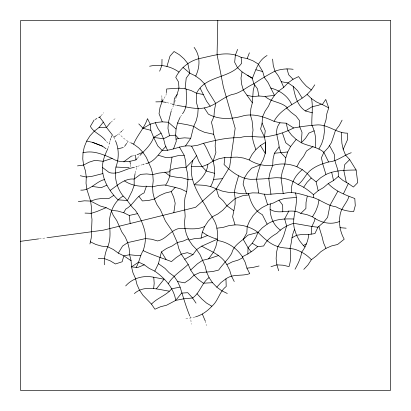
<?xml version="1.0" encoding="UTF-8"?>
<svg xmlns="http://www.w3.org/2000/svg" width="411" height="411" viewBox="0 0 411 411"><rect width="100%" height="100%" fill="white"/><g stroke="black" fill="none" stroke-linecap="round" stroke-linejoin="round"><path stroke-width="0.31" stroke-dasharray="2.06 1.54" d="M166.208 93.271L166.013 95.111L163.537 99.195M108.006 148.078L109.013 144.574M109.686 142.237L110.215 140.413M135.188 172.985L137.048 166.604L142.247 164.672M174.665 102.308L176.355 96.934M171.397 110.323L173.658 105.257M180.424 116.852L182.15 114.299M127.02 142.925L128.073 141.446L130.287 142.53M137.557 158.071L139.601 155.82M100.931 115.804L103.885 112.66M116.976 135.157L120.351 132.501M122.129 130.79L123.459 129.506M110.878 122.262L115.106 118.671M132.804 167.688L137.048 166.604L132.799 167.38M194.932 317.035L184.673 319.111M133.046 155.764L136.637 154.875M39.22 238.806L46.69 237.805M166.861 102.509L171.577 103.896M174.511 104.846L176.304 105.293M128.073 141.446L123.089 137.813L119.02 133.78M106.408 141.461L108.088 143.269M112.994 135.871L113.6 136.771M189.99 316.413L190.75 318.099L191.213 324.248M113.904 137.223L115.157 140.043M205.187 320.857L206.404 325.635M130.508 164.821L130.981 167.714M161.867 95.583L161.913 98.049"/><path stroke-width="0.62" d="M104.327 264.771C103.998 258.581 105.185 252.416 107.785 246.79C110.924 239.002 110.066 230.576 109.3 222.433C109.778 212.276 114.032 201.39 123.151 196.062C127.944 200.085 130.349 206.034 135.142 210.057C139.925 216.71 143.347 224.416 145.068 232.426C145.915 238.565 145.247 244.807 143.136 250.633C139.832 255.837 139.396 262.146 136.139 267.366M162.011 59.282L161.883 65.441L159.648 71.19M217.799 20.55L217.075 54.74L223.353 86.875L235.174 128.237L229.636 167.02L216.34 188.808L195.657 207.272L103.325 230.175L47.311 237.717M291.481 192.744C290.454 183.527 295.278 175.276 302.296 169.635L307.145 173.442L311.261 178.035L316.11 181.842L318.176 190.694L313.47 194.675L313.3 197.521C321.063 200.239 327.629 205.675 336.003 206.82C341.428 209.81 347.495 211.434 353.686 211.547L355.279 205.592L354.796 198.508C345.302 194.994 335.294 191.182 328.214 183.609L323.503 187.591L318.176 190.694M227.304 293.485L221.765 290.777L216.782 287.145L212.502 282.706L203.363 283.2L198.385 279.572L194.105 275.129L190.663 270.017L188.166 264.381L181.282 254.152L178.78 248.516L177.295 242.531L172.296 231.259L165.412 221.031L160.413 209.759L156.971 204.642L154.469 199.011L152.99 193.026L152.563 186.877L153.216 180.742L152.794 174.593L151.31 168.613L146.311 157.341L142.869 152.224L138.594 147.785L133.611 144.153C137.31 135.091 144.441 128.021 147.498 118.64L150.195 124.184L150.832 130.313L153.647 137.428L157.721 145.833L161.996 150.272C172.199 151.495 181.287 144.199 191.618 146.172L196.592 155.682L192.759 160.562C187.431 177.095 197.624 192.841 205.793 206.363C209.137 213.859 215.59 219.731 216.88 228.177C217.65 232.251 217.691 236.346 217.296 240.456C227.514 241.976 236.823 248.039 242.351 256.762L247.848 253.967L248.033 247.735L243.281 239.418L246.852 232.77L247.181 226.615L249.595 220.943L252.96 215.775L257.168 211.269L262.095 207.565L267.592 204.776L273.49 202.977L278.987 200.183L284.885 198.39L296.172 197.455M100.51 116.256L99.662 117.15L103.356 122.093L99.005 127.533L94.129 131.304L89.973 135.861L86.68 141.071L84.337 146.773L83.022 152.794L82.77 158.954L83.592 165.063L85.462 170.94L86.289 177.049L86.038 183.208L86.86 189.317L90.605 201.066L91.427 207.175L91.175 213.335L91.997 219.448L91.247 237.928L89.932 243.949M280.436 230.129C272.061 224.257 269.077 213.71 270.402 203.918M180.075 117.366L177.562 122.997L176.067 128.977L175.631 135.127L176.268 141.256L173.519 148.926M191.5 166.599L202.145 166.64L207.868 164.343L213.104 161.091L218.822 158.795L224.858 157.526L237.178 157.12L243.281 157.994L249.143 159.91L252.051 154.474L255.858 149.625L253.412 142.298L252.143 136.262L253.017 130.159L252.102 120.855L250.412 114.926L250.844 108.776L252.344 102.796L253.217 90.497L254.625 84.866M313.3 197.521C303.4 195.384 293.593 190.432 283.215 193.612C275.031 192.995 266.801 195.888 258.75 193.016L256.526 179.463L257.743 173.421L260.435 164.739L263.343 159.298L265.265 153.442L265.676 142.966L264.412 136.935L260.605 128.992L262.105 123.007L262.542 116.858L265.054 111.232L268.506 106.12L271.019 100.495L274.471 95.383L278.756 90.954L283.749 87.338L288.034 82.904L293.028 79.287L298.571 76.59L302.188 81.578L306.344 86.135L311.358 89.958L314.78 84.825M311.158 234.157L311.805 226.687L314.405 221.103L315.124 218.421M303.806 269.364L308.014 264.859L311.379 259.695L316.306 255.986L320.786 251.753L325.938 248.362L331.595 245.917L337.595 244.494L344.218 239.202C340.174 231.999 338.674 223.527 340 215.379C340.832 208.166 346.75 203.347 348.939 196.586M203.332 94.525L196.556 93.215L191.023 90.502L185.099 88.791L186.204 78.152L189.836 73.173L187.817 63.566L183.953 58.763L179.314 54.699L174.043 51.503L169.979 56.143L166.933 66.443M135.085 173.591L134.156 179.062L134.191 185.227L132.121 191.033L127.425 200.501L117.998 199.859C109.413 191.264 102.175 179.997 102.431 167.421C102.431 160.722 105.103 154.593 107.836 148.659M115.404 140.603C119.159 148.874 119.031 158.579 115.953 167.046C114.042 177.198 116.719 187.976 123.151 196.062M166.275 92.66L166.666 88.981L178.965 88.139L185.099 88.791M153.647 288.424L154.182 283.39L153.76 277.24C143.521 275.087 132.717 277.995 125.684 285.928M212.502 282.706L209.065 277.589L206.563 271.959L205.079 265.974L200.08 254.702L196.638 249.585L192.358 245.146L188.916 240.029L186.419 234.398L184.935 228.413L184.513 222.264L185.166 216.129L184.318 203.83L184.971 197.701L186.676 191.778L187.981 179.515L187.56 173.365L186.075 167.38L185.654 161.23L184.169 155.245L179.36 146.953M224.858 157.526L224.067 164.482C231.259 171.721 239.86 178.312 250.366 179.314C258.565 179.278 266.739 178.764 274.882 177.768C283.128 177.352 291.384 179.782 298.093 184.596C303.914 186.774 308.831 190.627 313.47 194.675M184.169 155.245L178.02 155.671L172.034 157.151L169.969 169.825L169.871 175.99L167.673 181.749L165.623 185.181M176.9 105.442C185.998 106.485 195.045 109.716 204.303 107.923L208.326 114.088C219.31 120.218 232.657 119.113 244.278 115.563C254.553 113.539 264.797 117.032 274.019 121.332C281.052 108.129 296.269 103.587 307.099 94.412L311.553 98.671C313.228 107.512 311.502 116.282 311.862 125.114C315.211 131.993 316.619 139.894 315.134 147.451M173.827 212.687L175.189 203.204L173.704 197.218L171.207 191.583L175.214 187.359L181.138 189.065L186.676 191.778M207.868 164.343C207.077 173.005 200.953 179.91 194.105 184.719L204.555 185.34L210.596 186.558C215.087 178.867 215.513 169.532 213.104 161.091C209.035 155.605 207.591 148.797 203.558 143.275L197.717 145.242L191.618 146.172M203.558 143.275C215.492 140.274 227.524 137.325 239.952 137.731C247.972 134.793 256.228 137.618 264.412 136.935L265.28 130.832L262.105 123.007M351.241 152.712C343.493 155.43 337.112 161.374 328.589 161.97L323.883 152.317C317.451 146.686 308.733 146.357 301.345 142.771L296.172 139.421L290.592 146.542L287.69 151.978L285.768 157.834L284.895 163.938L282.259 171.875L281.047 177.917L283.215 193.612M237.609 49.382L235.38 55.131L234.66 62.246L237.501 67.712L242.048 71.879L240.99 78.069L241.632 84.198L243.322 90.127L252.344 102.796M337.847 191.233L330.043 205.228L327.608 217.316L323.56 222.315L317.944 227.221L314.908 233.587L308.81 234.511C308.116 240.928 305.589 246.98 301.705 252.123C300.775 258.267 298.016 263.872 295.016 269.246M307.258 196.304L306.041 202.346L305.892 208.511L300.77 213.391C291.199 207.452 279.696 215.518 270.109 209.374M319.044 199.772L317.826 205.813L315.576 211.552L312.468 216.823L306.817 214.609L300.77 213.391M188.916 240.029L194.901 238.55L201.051 238.123L202.304 232.128L204.719 226.456L208.084 221.288L212.292 216.787L217.789 213.992L222.716 210.288L226.923 205.783L235.21 198.518L242.752 195.698L248.876 194.953C250.885 202.751 254.702 210.992 262.336 214.634L267.155 224.185L262.228 227.889L258.021 232.395L255.606 238.067L252.241 243.23L248.033 247.735L251.106 251.825M188.366 238.791L183.28 241.046L177.295 242.531L172.183 245.973L166.547 248.47L161.431 251.912L158.425 263.682L154.777 271.142C164.724 278.119 173.807 287.957 175.738 300.384L166.537 305.239L160.552 306.724L154.916 309.226L151.474 304.109L142.92 295.226L139.483 290.115L136.981 284.479L135.496 278.494L132.994 272.858L131.515 266.878L131.088 260.723L129.604 254.743L129.182 248.588L127.698 242.608L125.201 236.972L121.759 231.855L116.755 220.589L113.318 215.472L111.422 211.203M329.514 145.592L334.374 154.5C333.588 162.222 339.239 168.685 338.248 176.525L342.985 180.47L348.338 183.532L353.409 187.036L357.74 182.643L356.116 170L349.679 159.607L345.533 155.045L343.2 149.337L347.675 139.339L347.439 133.179C336.809 133.195 328.651 124.862 318.022 124.877C309.837 125.427 301.715 126.46 293.654 127.965L286.159 123.187L280.009 122.791C273.413 130.59 278.504 138.353 279.126 146.922L274.404 153.241L273.022 159.252L272.704 165.407L270.001 172.646L268.784 178.693L270.957 194.382M217.296 240.456L215.903 246.461L213.489 252.133L208.562 258.853L202.577 260.338L197.465 263.78L190.663 270.017M171.248 110.924L168.402 122.288L167.971 128.438L169.496 135.764L163.568 138.774L153.647 137.428C151.078 144.79 145.175 149.876 140.007 155.373M185.459 146.028L190.73 138.281L193.725 126.321L196.237 120.69L197.737 114.71L198.174 108.561L196.479 102.632L196.556 93.215C205.783 74.73 230.468 79.21 241.668 63.171L241.129 57.36C227.668 50.188 212.8 55.927 199.052 58.614C189.039 61.147 180.383 68.108 175.754 77.34L178.544 81.989L178.965 88.139L176.54 96.338M109.182 143.994L109.516 142.823M110.389 139.807L110.739 138.589M238.58 175.846L235.503 186.378L234.285 192.425L235.21 198.518L235.056 204.683L232.621 216.772L235.02 224.894C243.276 224.719 251.455 227.386 258.021 232.395C263.852 238.123 269.847 244.108 277.867 246.59C283.78 248.64 290.12 247.653 296.033 249.703C301.885 251.738 307.151 255.164 311.379 259.695M311.553 98.671L316.686 102.092L322.332 104.569L325.748 99.441L328.728 107.862L326.848 113.729L326.015 119.837L324.13 125.709L324.371 131.869L323.539 137.978L321.654 143.85L318.9 149.085M213.104 161.091L215.914 152.435L215.159 146.316L215.477 140.161L213.669 134.263L212.913 128.145L211.444 122.231L213.956 116.601L214.393 110.451L215.775 103.531L207.129 89.593L204.632 83.957L200.352 79.513L195.374 75.881L189.836 73.173L183.008 67.43M163.224 99.709L161.985 101.748L159.992 107.584L159.042 113.672L162.253 121.851L168.402 122.288L176.067 128.977M175.214 187.359L164.698 184.971L158.548 185.392L152.563 186.877L146.434 186.224L144.05 192.918C136.149 196.366 133.164 205.181 125.751 209.06L123.711 212.739L117.787 211.033L111.658 210.381L106.12 207.673L100.197 205.968L90.605 201.066L84.445 200.815L78.331 201.642M295.473 192.836C299.054 205.115 291.009 217.167 294.584 229.441C291.491 235.354 291.923 242.058 290.027 248.311C291.193 254.399 290.86 260.666 289.051 266.595L283.045 265.203L276.891 264.869L270.993 266.667M195.677 76.102C200.183 66.967 200.455 55.737 194.1 47.373M241.129 57.36L247.175 58.557L249.405 52.814M242.048 71.879L252.323 78.429C255.996 69.608 258.19 60.623 267.063 55.485M343.504 193.673L348.338 183.532M111.16 137.48L112.388 134.967L106.475 127.41L103.356 122.093M342.106 120.135L339.234 125.591L335.458 130.462L331.436 142.632L328.081 147.806L323.883 152.317L321.428 157.742L322.692 163.778L325.938 174.47L320.698 177.727L316.11 181.842M249.143 159.91C256.115 164.338 264.494 166.291 272.704 165.407C280.636 163.11 289.226 163.583 296.86 166.727L299.768 161.292L303.575 156.442L306.478 151.007L313.033 146.557M288.866 210.992L284.669 218.852L286.616 225.988L283.647 235.75L281.232 241.421L277.867 246.59L276.475 252.595L276.146 258.75L276.891 264.869L278.684 270.767M94.16 119.93L90.358 126.424C93.883 132.748 101.327 134.808 105.57 140.557M90.394 241.822L95.732 244.432L101.656 246.138L107.785 246.79L113.323 249.503L118.306 253.13L122.586 246.05L127.698 242.608L145.494 238.575L151.623 239.228L157.547 240.938C165.91 239.443 170.062 231.054 177.932 228.757C186.913 227.91 196.16 230.592 204.719 226.456M182.494 113.79C188.038 106.737 186.209 97.402 186.204 89.11M177.105 94.551L174.346 98.548L173.91 104.697L172.163 104.096M303.678 187.195L307.212 182.145L311.261 178.035M124.574 146.373L126.67 143.418M145.818 163.717C155.127 161.872 159.329 152.347 165.844 146.568M184.724 259.264L193.006 254.568L196.638 249.585L201.75 246.148L217.368 239.166L213.145 237.907L207.473 235.493L202.304 232.128M196.026 303.113L192.584 298.001L187.745 292.689L181.595 293.11L175.738 300.384L184.092 298.746L192.584 298.001C200.167 292.755 201.673 282.912 209.065 277.589M168.315 283.652C173.201 275.416 181.498 270.808 188.166 264.381M110.405 122.663L106.475 127.41L99.005 127.533M156.483 288.722L164.035 279.213L153.76 277.24M195.533 316.881C201.868 315.037 207.432 311.117 211.855 306.267C218.349 300.826 219.376 291.512 226.204 286.498L225.958 278.817C232.924 273.572 241.976 276.495 249.734 273.654L246.939 268.157L245.146 262.259L242.351 256.762M83.022 152.794C93.163 150.051 102.971 154.459 112.121 158.415C119.169 163.095 128.196 162.145 135.923 159.869L137.151 158.518M216.782 287.145L221.031 282.521L225.958 278.817M307.099 94.412L311.358 89.958M192.759 160.562L186.075 167.38L179.926 167.806L173.858 168.911L169.964 170.36M298.093 184.596C303.806 180.414 305.938 173.344 311.738 169.327C316.747 165.643 322.661 163.64 328.589 161.97M349.679 159.607L344.726 164.6L343.853 170.704L346.303 182.371M120.798 132.07L121.687 131.217M255.858 149.625L260.446 145.509L265.547 142.34L265.265 153.442L260.446 145.509M151.474 304.109C157.372 297.816 166.25 295.545 171.752 288.769L180.11 287.125C183.121 296.747 185.911 306.478 189.738 315.853M328.214 183.609L333.542 180.506L338.248 176.525M317.944 227.221C309.771 226.394 301.802 224.565 293.665 223.348C287.268 225.192 281.412 228.547 276.824 233.402C271.414 236.361 266.492 240.389 263.667 245.978L257.733 246.631L252.996 250.576L247.848 253.967M80.751 190.144C90.199 190.653 95.789 181.821 104.337 179.556M123.788 161.775L131.248 156.211L132.445 155.913M110.282 190.303C117.551 185.448 124.661 178.076 134.156 179.062L140.516 174.367L146.665 173.94L152.794 174.593L158.78 173.108L169.938 171.752M113.904 137.223L116.462 135.502M134.366 293.557C144.359 284.679 157.757 289.447 169.27 291.163M113.719 195.42L108.745 198.621L102.586 198.374L96.477 199.196L90.605 201.066M272.596 59.117L273.233 65.251L274.928 71.18L278.545 76.169L281.247 81.712L288.034 82.904L293.141 86.356C294.918 95.527 297.076 105.278 305.27 110.939L312.216 106.685L318.242 105.38L321.315 104.127M138.779 123.906L143.085 128.319L150.195 124.184L156.123 122.488L162.253 121.851M153.647 137.428L161.076 133.138L157.644 128.016L155.307 122.719M291.949 237.799L296.552 235.287L302.65 234.362L308.81 234.511M294.584 229.441L296.552 235.287L299.506 240.697L303.354 245.516L306.385 243.862M264.412 136.935C274.733 135.728 284.433 132.753 293.654 127.965M267.155 224.185C275.077 218.919 284.643 218.673 293.767 219.006M201.75 246.148C210.766 251.373 221.478 254.902 226.867 264.633L232.359 261.838L238.257 260.045L242.834 257.718M95.26 119.375L96.914 118.543M98.563 117.71L99.662 117.15M204.303 107.923C214.712 106.115 222.027 97.844 231.855 94.52C240.322 93.374 246.302 87.024 253.859 83.813C260.636 79.184 267.659 74.977 274.928 71.18C280.754 69.074 287.001 68.426 293.135 69.284M137.233 154.726L142.869 152.224M106.839 185.191L101.204 187.688L92.321 186.455M314.194 130.821L308.902 133.087L305.548 138.26L301.345 142.771L302.008 132.368L299.681 126.66L299.439 120.5L296.028 116.087L291.122 112.357L286.667 108.098M106.12 207.673L97.053 211.465L91.175 213.335L85.015 213.088M144.256 264.802L137.644 267.525L131.515 266.878L138.718 262.095L144.256 264.802L149.239 268.434L154.777 271.142M201.051 238.123L207.473 235.493M325.938 174.47C335.309 170.036 345.99 170.211 356.116 170M260.435 164.739L251.609 168.207L247.53 172.836L244.319 178.097L243.101 184.138L246.492 193.792L252.585 192.867L258.75 193.016M208.562 258.853L218.657 255.493M112.121 158.415L103.084 161.292L94.926 160.331L89.053 162.201L83.592 165.063L77.484 165.89M176.052 139.17L178.451 138.486L184.58 137.844L190.73 138.281M258.021 232.395L247.761 235.184C242.259 241.118 233.684 244.709 231.727 253.299C228.218 259.516 222.7 264.165 218.698 270.048L212.713 271.532L199.741 272.632L194.105 275.129L189.666 279.408L184.549 282.85L177.609 281.489L174.166 276.377L169.183 272.745L164.909 268.306L158.425 263.682M132.804 167.688C124.805 169.024 117.618 175.091 109.172 172.528L102.431 167.421M102.853 173.57L92.398 176.227L86.289 177.049L80.263 175.733M117.89 148.844L123.274 147.508M142.828 164.462L144.025 164.164M171.207 191.583L165.222 193.067L159.586 195.569L154.469 199.011L148.489 200.491L142.34 200.917L138.939 196.355M259.058 265.984L253.058 267.412L246.939 268.157M123.711 212.739L129.249 215.451L137.551 213.638M339.465 221.519C330.09 225.295 320.375 222.459 312.468 216.823M149.625 66.253C159.674 63.869 170.57 66.027 178.949 72.069M20.55 241.324L38.598 238.894M287.69 151.978L274.404 153.241M235.02 224.894L228.901 225.639L223.003 227.432L216.88 228.177M246.975 95.162L252.78 96.647L258.909 96.01L265.059 96.446L274.471 95.383L268.013 82.488L264.396 77.494L262.701 71.565L258.195 63.982L252.924 60.787L247.175 58.557M169.496 135.764L175.631 135.127L178.451 138.486M213.699 179.386L222.515 178.682M172.034 157.151L165.885 157.577L158.363 155.255M192.302 179.222L187.981 179.515L182.058 177.809L175.929 177.156L169.871 175.99L164.868 172.132M155.826 101.871L161.985 101.748L166.25 102.416M129.131 167.724L115.953 167.046M146.434 186.224C138.79 186.769 130.924 185.125 124.461 180.922M140.819 255.359L135.738 255.395L129.604 254.743L123.845 255.842L118.306 253.13M98.26 258.509L104.42 258.606L110.184 260.805L115.47 263.97L122.139 261.766L123.845 255.842L131.088 260.723M246.492 193.792L240.327 193.643L234.285 192.425L228.12 192.276L222.079 191.058L210.596 186.558M340.005 227.663L346.149 228.197M177.562 122.997L187.745 124.826L193.725 126.321L198.832 129.773L204.462 132.285L213.669 134.263M86.68 141.071L92.701 142.386L102.519 146.198L106.007 148.741M274.019 121.332L280.009 122.791M143.085 128.319L150.832 130.313M305.27 110.939L312.458 112.845M214.573 173.283L206.312 171.074L202.145 166.64L198.888 161.405L196.592 155.682M255.966 69.731L262.701 71.565M193.006 254.568L187.267 252.667L181.282 254.152L176.165 257.589L171.469 261.581C161.965 257.985 152.317 254.964 143.136 250.633M102.519 146.198L92.701 142.386M270.71 88.031C279.567 90.297 287.89 95.866 291.635 104.445M130.842 142.802L133.611 144.153M322.332 104.569L328.728 107.862M296.86 166.727L302.296 169.635M247.247 75.192L252.164 77.885L253.859 83.813L257.476 88.802L258.909 96.01M211.855 306.267L206.563 303.102L201.904 299.064L197.028 293.721M252.241 243.23L257.733 246.631M287.279 107.646C280.918 101.635 271.404 102.313 265.059 96.446M233.838 210.725L226.923 205.783L223.219 200.856L218.714 196.648L216.34 188.808M290.592 146.542L285.743 142.735L282.455 133.102M303.354 245.516L305.054 246.975M296.172 139.421L291.661 135.219L287.947 130.297L286.159 123.187M293.141 86.356L297.574 90.646L302.131 98.065M293.028 79.287L288.681 74.776L286.986 68.848M285.768 157.834L280.934 152.815L279.126 146.922M278.987 200.183L282.691 205.11L282.773 211.912M210.232 106.228L206.615 101.24L200.188 88.231M161.431 251.912L166.059 259.464M248.157 193.54L248.876 194.953M226.867 264.633L229.657 270.13L231.455 276.028L234.249 281.52M202.346 314.045L205.187 320.857M281.247 81.712L283.749 87.338M177.609 281.489L180.11 287.125M161.076 133.138L163.568 138.774L165.042 144.764L167.534 150.4M325.938 248.362L323.493 242.706L322.065 236.705L318.885 226.404M264.355 194.146L267.592 204.776M331.656 172.173L333.542 180.506M343.2 149.337L341.895 143.311L341.33 132.347M129.943 161.353L130.415 164.241M129.249 215.451L130.174 223.512M135.599 155.132L135.923 159.869M161.929 98.666L161.985 101.748M390.45 20.55L20.55 20.55L20.55 390.45L390.45 390.45L390.45 20.55"/></g></svg>
